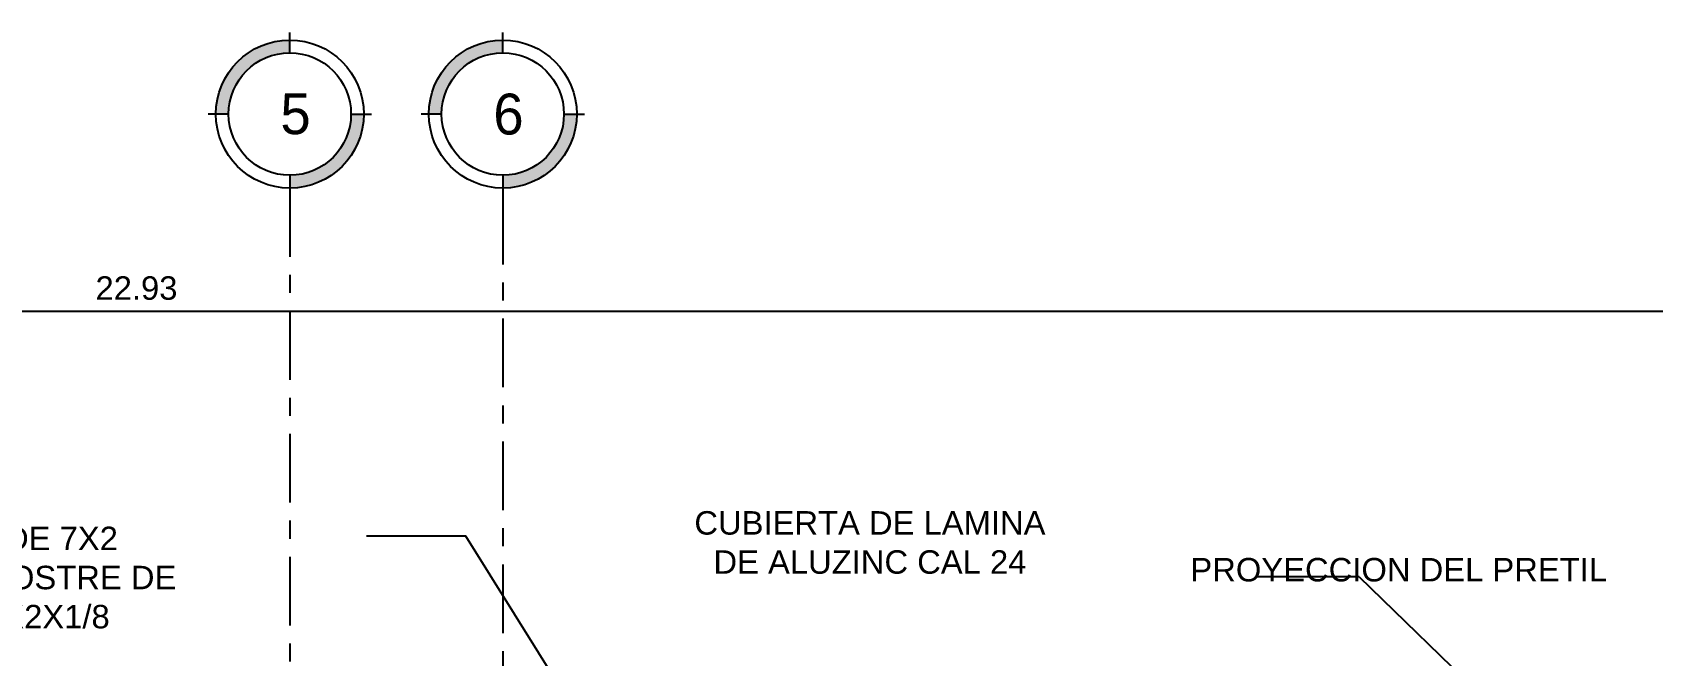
# Model space of a CAD drawing. Header units: metres. Extents: x 5805.4 to 5902.4, y 1788.4 to 1816.4.
# Drawn here: x 5886.71 to 5895.7, y 1794.76 to 1798.21 of the extents above; entities that cross this region are included whole.
import ezdxf
from ezdxf.enums import TextEntityAlignment as Align

# ---------------------------------------------------------------- set-up
doc = ezdxf.new("R2010")
doc.units = ezdxf.units.M
doc.header["$LTSCALE"] = 0.02
doc.linetypes.add('CENTER2', pattern=[28.575, 19.05, -3.175, 3.175, -3.175])
for name, color, linetype in [('A - Ejes', 7, 'CENTER2'), ('A-Cotas Generales', 2, 'Continuous'), ('GRIDTEXT', 1, 'Continuous'), ('HACHT', 9, 'Continuous'), ('HATCH', 8, 'Continuous'), ('Q', 8, 'Continuous')]:
    doc.layers.add(name, color=color, linetype=linetype)
doc.styles.add('Arial', font='arial.ttf', dxfattribs={"height": 0.15})
doc.styles.add('BANKGOTHIC', font='bgothl.ttf', dxfattribs={"height": 0.3})
doc.styles.add('Cotas 75', font='arial.ttf', dxfattribs={"height": 0.13})
doc.styles.add('TITTEXTL', font='')
doc.styles.get('TITTEXTL').set_extended_font_data('MicrogrammaDBolExt')
doc.dimstyles.new('Estilo 75', dxfattribs={"dimtxt": 0.13, "dimasz": 0.11, "dimexe": 0.135, "dimexo": 0, "dimgap": 0.06, "dimtad": 1, "dimzin": 1, "dimdsep": 46, "dimtxsty": 'Cotas 75', "dimblk": 'DOT', "dimcen": 0.135, "dimdle": 0.135, "dimclrd": 9, "dimclre": 9, "dimclrt": 256, "dimadec": 0, "dimazin": 0, "dimtfac": 1, "dimtmove": 1, "dimatfit": 1, "dimfxl": 0, "dimarcsym": 0})

# ---------------------------------------------------------------- blocks, each defined once
blk = doc.blocks.new('BUBLE C')
at = {"layer": 'GRIDTEXT'}
h = blk.add_hatch(color=8, dxfattribs=at)
h.paths.add_polyline_path([(0, 0.7), (0, 0.7627, 0.414214), (-0.3627, 0.4), (-0.3, 0.4, -0.414214)])
h.paths.add_polyline_path([(0.3627, 0.4), (0.3, 0.4, -0.414214), (0, 0.1), (0, 0.0373, 0.414214)])
at = {"layer": 'GRIDTEXT', "color": 8}
for points in [[(0, 0.7), (0, 0.8)], [(-0.3, 0.4), (-0.4, 0.4)], [(0.3, 0.4), (0.4, 0.4)], [(0, 0.1), (0, 0)]]:
    blk.add_lwpolyline(points, dxfattribs=at)
blk.add_circle((0, 0.4), 0.3627, dxfattribs=at)
at = {"layer": 'GRIDTEXT'}
blk.add_circle((0, 0.4), 0.3, dxfattribs=at)
at = {"layer": 'GRIDTEXT', "style": 'TITTEXTL'}
blk.add_attdef('A', text='', height=0.16, dxfattribs=at).set_placement((0, 0.4), align=Align.MIDDLE)
blk = doc.blocks.new('_Dot')
at = {"color": 0, "linetype": 'ByBlock', "lineweight": -2}
blk.add_line((-0.5, 0), (-1, 0), dxfattribs=at)
at = {"color": 0, "linetype": 'ByBlock', "const_width": 0.5}
blk.add_lwpolyline([(-0.25, 0, 1), (0.25, 0, 1)], format="xyb", close=True, dxfattribs=at)
blk = doc.blocks.new('*D20')
at = {"layer": 'HATCH', "color": 9, "lineweight": -2, "transparency": 16777216}
for p, q in [((5875.8241, 1796.8113), (5875.8241, 1796.5325)), ((5898.7547, 1796.8113), (5898.7547, 1796.5325)), ((5875.9341, 1796.6675), (5898.6447, 1796.6675))]:
    blk.add_line(p, q, dxfattribs=at)
at = {"layer": 'HATCH', "color": 9, "lineweight": -2, "transparency": 16777216, "xscale": 0.11, "yscale": 0.11, "zscale": 0.11, "rotation": 180}
blk.add_blockref('_Dot', (5875.8241, 1796.6675), dxfattribs=at)
at = {"layer": 'HATCH', "color": 9, "lineweight": -2, "transparency": 16777216, "xscale": 0.11, "yscale": 0.11, "zscale": 0.11}
blk.add_blockref('_Dot', (5898.7547, 1796.6675), dxfattribs=at)
at = {"layer": 'HATCH', "transparency": 16777216, "insert": (5887.2894, 1796.7939), "char_height": 0.13, "attachment_point": 5, "style": 'Cotas 75'}
blk.add_mtext('22.93', dxfattribs=at)

msp = doc.modelspace()

# ---------------------------------------------------------------- linework, layer by layer
at = {"layer": 'A - Ejes'}
for points in [[(5888.1399, 1797.3489), (5888.1399, 1788.7122)], [(5889.321, 1797.3067), (5889.321, 1788.7122)]]:
    msp.add_lwpolyline(points, dxfattribs=at)
at = {"layer": 'HACHT'}
for p, q in [((5889.1153, 1795.4199), (5888.565, 1795.4199)), ((5890.4669, 1793.2621), (5889.1153, 1795.4199)), ((5894.0712, 1795.1936), (5893.4996, 1795.1936))]:
    msp.add_line(p, q, dxfattribs=at)
msp.add_lwpolyline([(5894.0712, 1795.1936), (5895.4795, 1793.8276)], dxfattribs=at)

# ---------------------------------------------------------------- block references
at = {"layer": 'Q', "color": 8}
ref = msp.add_blockref('BUBLE C', (5888.1399, 1797.3067), dxfattribs=dict(at, xscale=1.130731725560117, yscale=1.130731725560117, zscale=1.130731725560117))
ref.add_attrib('A', '5', dxfattribs={"layer": 'GRIDTEXT', "height": 0.2261, "style": 'BANKGOTHIC'}).set_placement((5888.1716, 1797.759), align=Align.MIDDLE)
ref = msp.add_blockref('BUBLE C', (5889.321, 1797.3067), dxfattribs=dict(at, xscale=1.130731725560117, yscale=1.130731725560117, zscale=1.130731725560117))
ref.add_attrib('A', '6', dxfattribs={"layer": 'GRIDTEXT', "height": 0.2261, "style": 'BANKGOTHIC'}).set_placement((5889.3526, 1797.759), align=Align.MIDDLE)

# ---------------------------------------------------------------- texts
at = {"layer": 'A-Cotas Generales', "color": 7, "linetype": 'Continuous', "char_height": 0.13, "attachment_point": 5, "style": 'Arial'}
for s, insert in [('\\A1;2 CANALETAS DE 7X2\\P@1.00M CON ARRIOSTRE DE\\PANGULO DE 2X2X1/8', (5886.2327, 1795.1898)), ('CUBIERTA DE LAMINA \\PDE ALUZINC CAL 24', (5891.3571, 1795.3841)), ('PROYECCION DEL PRETIL', (5894.2897, 1795.2331))]:
    msp.add_mtext(s, dxfattribs=dict(at, insert=insert))

# ---------------------------------------------------------------- dimensions: what is measured, and where the dimension line sits
at = {"layer": 'HATCH', "color": 2, "true_color": 0xf1eb1f}
dim = msp.add_linear_dim(base=(5898.7547, 1796.6675), p1=(5875.8241, 1796.8113), p2=(5898.7547, 1796.8113), dimstyle='Estilo 75', dxfattribs=at)
dim.commit()
dim.dimension.update_dxf_attribs({"geometry": '*D20', "text_midpoint": (5887.2894, 1796.7939)})

doc.saveas('drawing.dxf')
